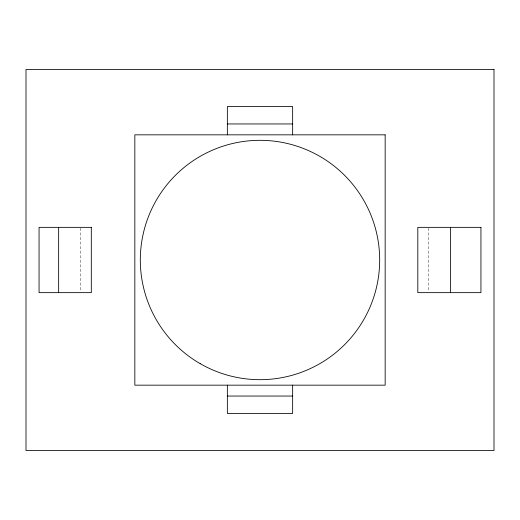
<?xml version="1.0" encoding="UTF-8"?>
<svg xmlns="http://www.w3.org/2000/svg" width="520" height="520" viewBox="0 0 520 520"><rect width="100%" height="100%" fill="white"/><g stroke="black" fill="none" stroke-linecap="round" stroke-linejoin="round"><path stroke-width="0.39" stroke-dasharray="2.6 1.95" d="M428.695 228.156L428.695 291.844M80.418 228.156L80.418 291.844"/><path stroke-width="0.78" d="M227.35 123.955L292.65 123.955M227.35 396.045L292.65 396.045M450.463 227.35L450.463 292.65M292.65 134.836L292.65 106.541L227.35 106.541L227.35 134.836M292.65 385.164L292.65 413.459L227.35 413.459L227.35 385.164M58.65 227.35L58.65 292.65M494 69.537L26 69.537L26 450.463L494 450.463L494 69.537M385.164 134.836L134.836 134.836L134.836 385.164L385.164 385.164L385.164 134.836M91.306 227.35L39.059 227.35L39.059 292.65L91.306 292.65L91.306 227.35M480.942 227.35L417.813 227.35L417.813 292.65L480.942 292.65L480.942 227.35M200.161 363.643A119.672 119.672 0 0 0 379.672 260A119.672 119.672 0 0 0 200.161 156.358A119.672 119.672 0 0 0 200.161 363.643"/></g></svg>
